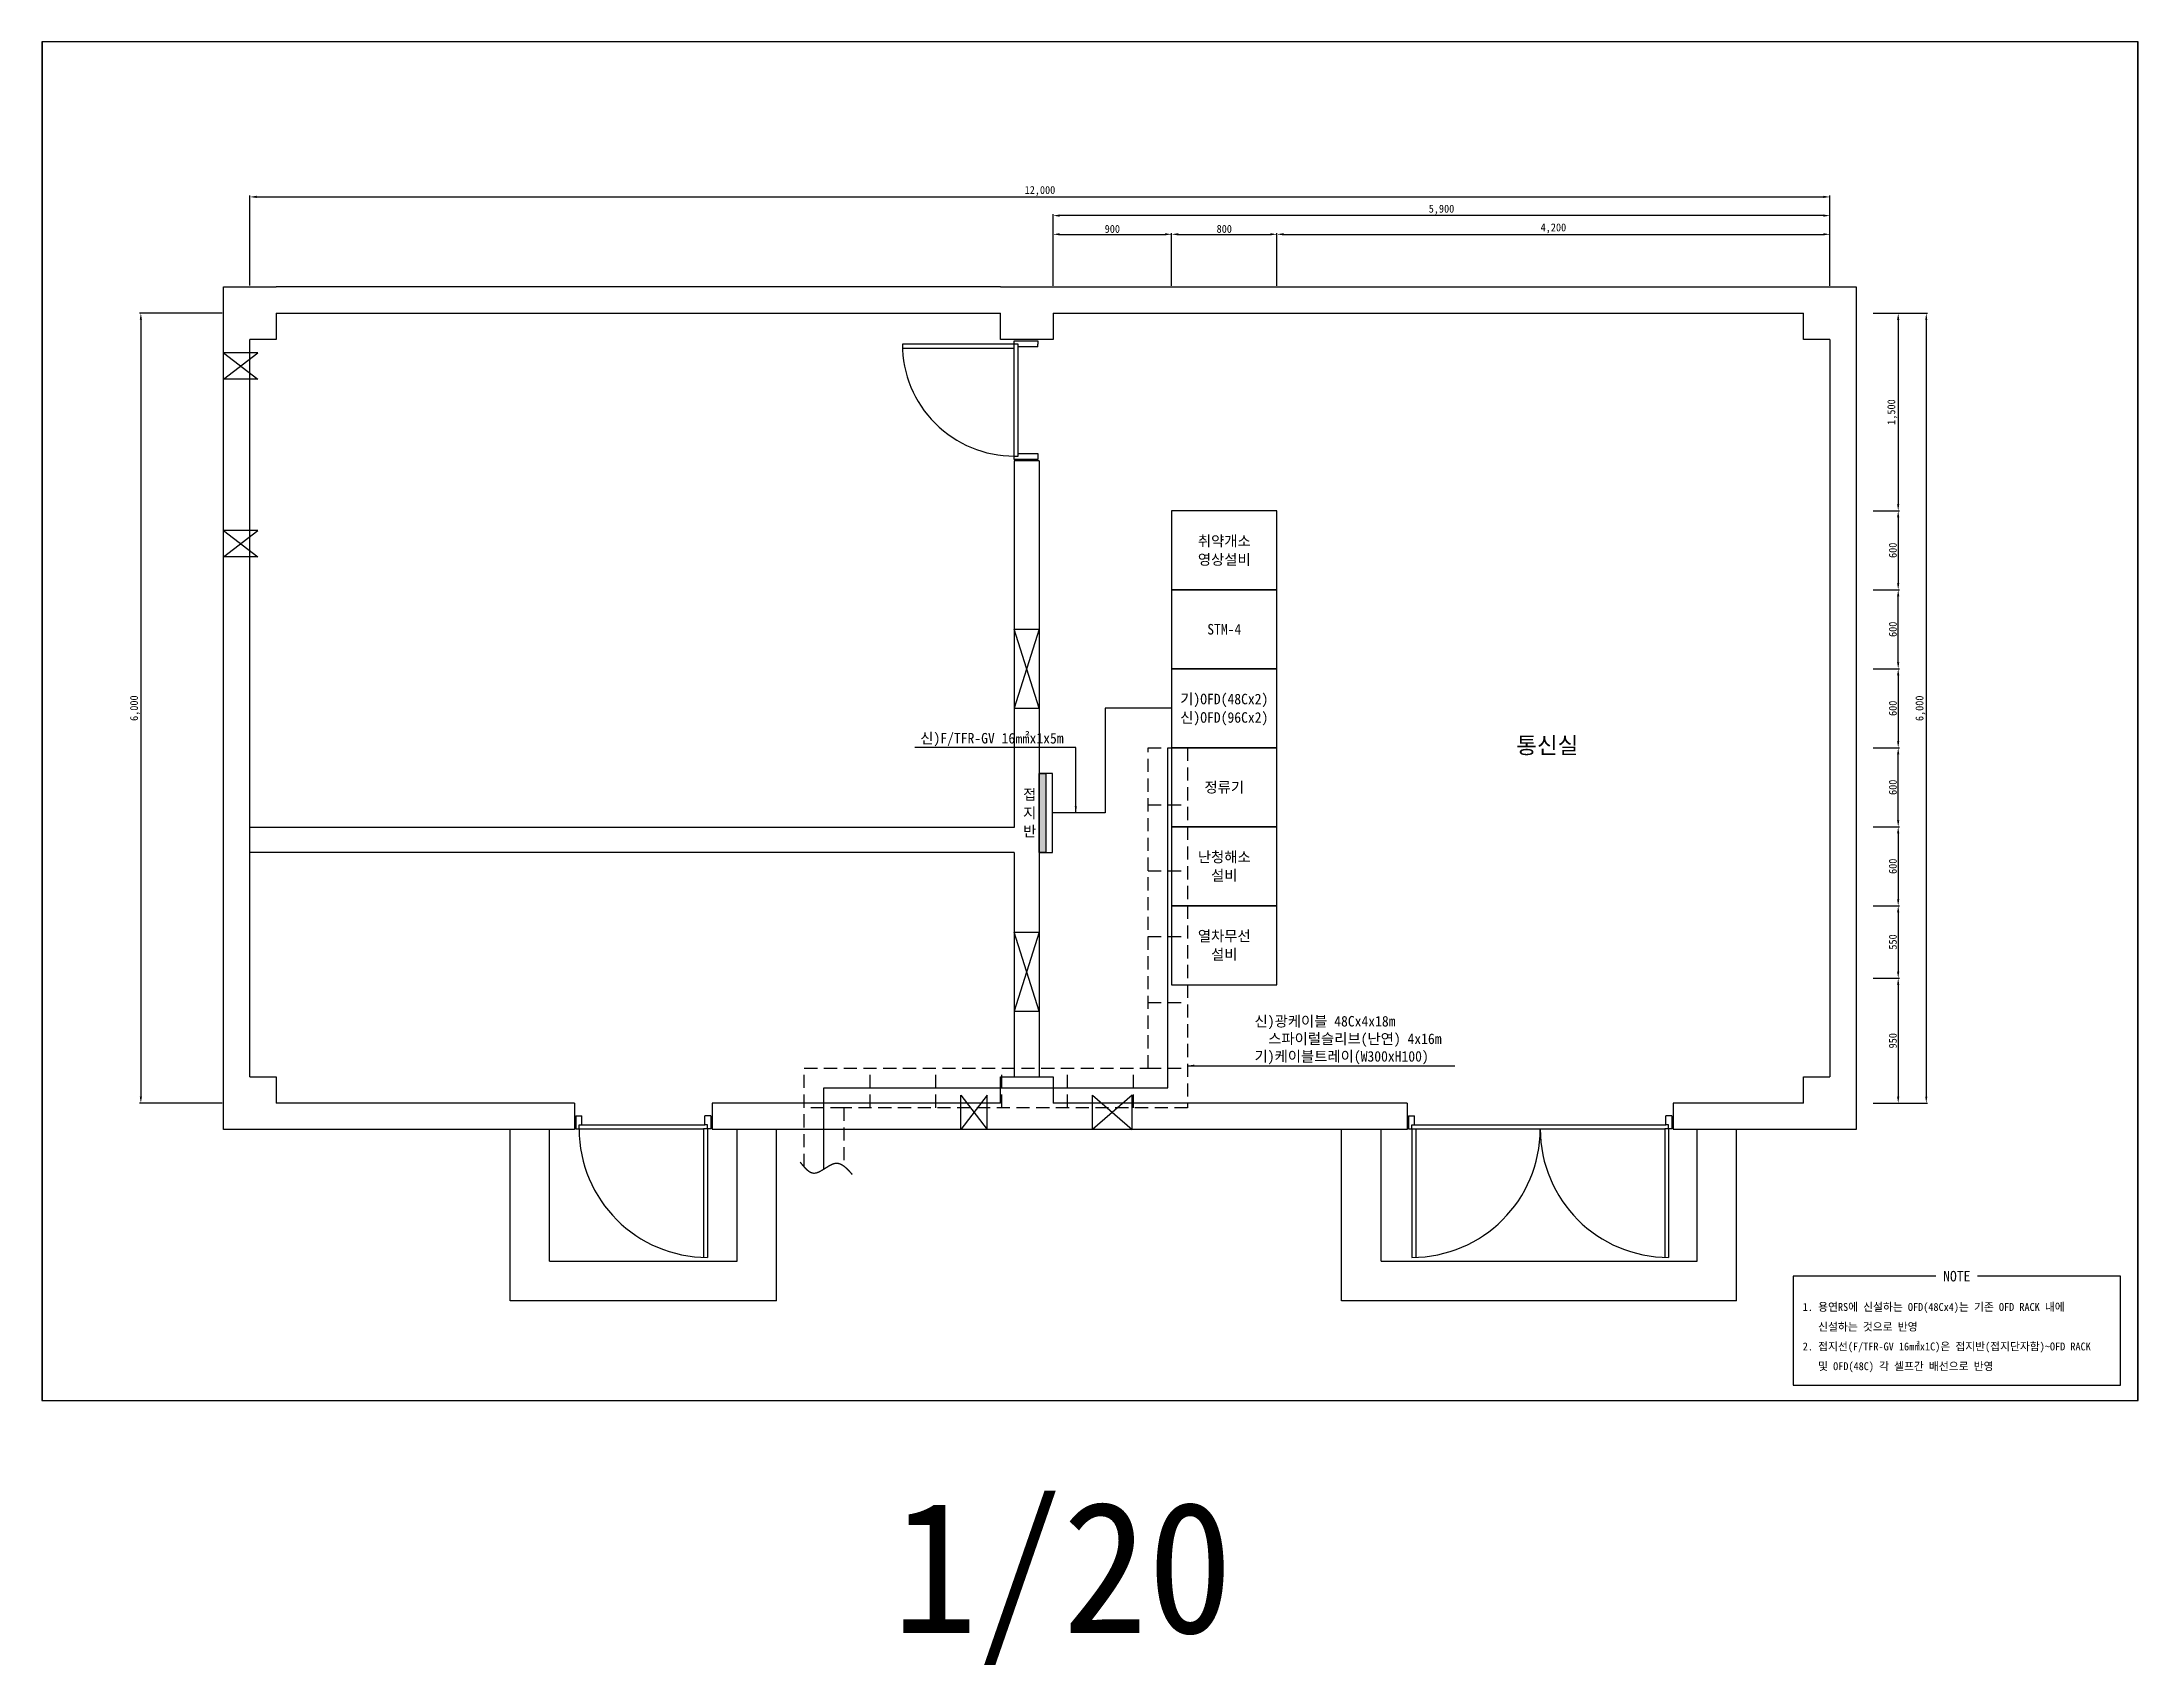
# Model space of a CAD drawing. Header units: millimetres. Extents: x 57149 to 73070, y -259848 to -247520.
import ezdxf
from ezdxf.enums import TextEntityAlignment as Align

# ---------------------------------------------------------------- set-up
doc = ezdxf.new("R2010")
doc.units = ezdxf.units.MM
doc.linetypes.add('HIDDEN2', pattern=[0.1875, 0.125, -0.0625])
for name, color, linetype in [('TT-BASE', 253, 'Continuous'), ('TT-CABL', 4, 'Continuous'), ('TT-TRAY', 4, 'Continuous'), ('TZ-BASE', 253, 'Continuous'), ('TZ-DIMS', 1, 'Continuous'), ('TZ-LEAL', 1, 'Continuous'), ('TZ-LEAT', 3, 'Continuous'), ('TZ-LINE', 4, 'Continuous'), ('TZ-TEX2', 3, 'Continuous'), ('TZ-TEXT', 3, 'Continuous')]:
    doc.layers.add(name, color=color, linetype=linetype)
doc.layers.add('TX-PAPR', color=2, linetype='Continuous', plot=False)
doc.styles.get("Standard").update_dxf_attribs({"font": 'GulimChe.ttf'})
doc.linetypes.add('BATTINB', pattern='A,0,-0.0025,[134,GulimChe.ttf,S=0.0025,R=0,X=-0.0025,Y=0.01],-0.005,[134,GulimChe.ttf,S=0.0025,R=180,X=0.0025,Y=0.01],-0.0025', length=0.01)
doc.dimstyles.new('D20', dxfattribs={"dimscale": 20, "dimtxt": 3, "dimasz": 2.5, "dimexe": 0.5, "dimexo": 0.5, "dimgap": 0.5, "dimtad": 1, "dimdec": 0, "dimzin": 1, "dimdsep": 46, "dimlunit": 6, "dimtxsty": 'Standard', "dimcen": 1, "dimclrd": 1, "dimclre": 1, "dimclrt": 3, "dimadec": 0, "dimazin": 0, "dimtfac": 1, "dimtdec": 0, "dimtix": 1, "dimtmove": 2, "dimatfit": 3, "dimfxl": 0, "dimtvp": 2, "dimlwd": -1, "dimlwe": -1, "dimarcsym": 0})

# ---------------------------------------------------------------- blocks, each defined once
blk = doc.blocks.new('DP020')
at = {"color": 0}
for p, q in [((25, 100), (25, 1075)), ((55, 100), (55, 1075)), ((1945, 100), (1945, 1075)), ((1975, 100), (1975, 1075)), ((0, 100), (25, 100)), ((0, 0), (0, 100)), ((0, 0), (45, 0)), ((25, 100), (25, 69)), ((25, 100), (55, 100)), ((25, 69), (45, 69)), ((45, 69), (45, 0)), ((1975, 100), (1945, 100)), ((1955, 69), (1955, 0)), ((1975, 69), (1955, 69)), ((2000, 0), (1955, 0)), ((1975, 100), (1975, 69)), ((2000, 100), (1975, 100)), ((2000, 0), (2000, 100))]:
    blk.add_line(p, q, dxfattribs=at)
for centre, start, end in [((25, 100), 0, 90), ((1975, 100), 90, 180)]:
    blk.add_arc(centre, 975, start, end, dxfattribs=at)
blk = doc.blocks.new('*D4')
at = {"layer": 'DEFPOINTS', "color": 0}
for p in [(70729, -248697), (58729, -249380), (70729, -249381)]:
    blk.add_point(p, dxfattribs=at)
at = {"layer": 'TZ-DIMS', "color": 1}
for p, q in [((58729, -249370), (58729, -248687)), ((58779, -248697), (70679, -248697)), ((70729, -249371), (70729, -248687))]:
    blk.add_line(p, q, dxfattribs=at)
for points in [[(58779, -248688), (58779, -248705), (58729, -248697)], [(70679, -248688), (70679, -248705), (70729, -248697)]]:
    blk.add_solid(points, dxfattribs=at)
at = {"layer": 'TZ-DIMS', "color": 3, "insert": (64729, -248652), "char_height": 60, "attachment_point": 5}
blk.add_mtext('12,000', dxfattribs=at)
blk = doc.blocks.new('*D5')
at = {"layer": 'DEFPOINTS', "color": 0}
for p in [(58529, -249580), (57900, -255580), (58529, -255580)]:
    blk.add_point(p, dxfattribs=at)
at = {"layer": 'TZ-DIMS', "color": 1}
for p, q in [((58519, -249580), (57890, -249580)), ((57900, -249630), (57900, -255530)), ((58519, -255580), (57890, -255580))]:
    blk.add_line(p, q, dxfattribs=at)
for points in [[(57892, -249630), (57909, -249630), (57900, -249580)], [(57892, -255530), (57909, -255530), (57900, -255580)]]:
    blk.add_solid(points, dxfattribs=at)
at = {"layer": 'TZ-DIMS', "color": 3, "insert": (57856, -252580), "char_height": 60, "attachment_point": 5, "rotation": 90}
blk.add_mtext('6,000', dxfattribs=at)
blk = doc.blocks.new('*D6')
at = {"layer": 'DEFPOINTS', "color": 0}
for p in [(65729, -248981), (64829, -249381), (65729, -249381)]:
    blk.add_point(p, dxfattribs=at)
at = {"layer": 'TZ-DIMS', "color": 1}
for p, q in [((64829, -249371), (64829, -248971)), ((64879, -248981), (65679, -248981)), ((65729, -249371), (65729, -248971))]:
    blk.add_line(p, q, dxfattribs=at)
for points in [[(64879, -248972), (64879, -248989), (64829, -248981)], [(65679, -248972), (65679, -248989), (65729, -248981)]]:
    blk.add_solid(points, dxfattribs=at)
at = {"layer": 'TZ-DIMS', "color": 3, "insert": (65279, -248940), "char_height": 60, "attachment_point": 5}
blk.add_mtext('900', dxfattribs=at)
blk = doc.blocks.new('*D7')
at = {"layer": 'DEFPOINTS', "color": 0}
for p in [(66529, -248981), (65729, -249381), (66529, -249381)]:
    blk.add_point(p, dxfattribs=at)
at = {"layer": 'TZ-DIMS', "color": 1}
for p, q in [((65729, -249371), (65729, -248971)), ((65779, -248981), (66479, -248981)), ((66529, -249371), (66529, -248971))]:
    blk.add_line(p, q, dxfattribs=at)
for points in [[(65779, -248972), (65779, -248989), (65729, -248981)], [(66479, -248972), (66479, -248989), (66529, -248981)]]:
    blk.add_solid(points, dxfattribs=at)
at = {"layer": 'TZ-DIMS', "color": 3, "insert": (66129, -248940), "char_height": 60, "attachment_point": 5}
blk.add_mtext('800', dxfattribs=at)
blk = doc.blocks.new('*D8')
at = {"layer": 'DEFPOINTS', "color": 0}
for p in [(70729, -248981), (66529, -249381), (70729, -249381)]:
    blk.add_point(p, dxfattribs=at)
at = {"layer": 'TZ-DIMS', "color": 1}
for p, q in [((66529, -249371), (66529, -248971)), ((66579, -248981), (70679, -248981)), ((70729, -249371), (70729, -248971))]:
    blk.add_line(p, q, dxfattribs=at)
for points in [[(66579, -248972), (66579, -248989), (66529, -248981)], [(70679, -248972), (70679, -248989), (70729, -248981)]]:
    blk.add_solid(points, dxfattribs=at)
at = {"layer": 'TZ-DIMS', "color": 3, "insert": (68629, -248936), "char_height": 60, "attachment_point": 5}
blk.add_mtext('4,200', dxfattribs=at)
blk = doc.blocks.new('*D9')
at = {"layer": 'DEFPOINTS', "color": 0}
for p in [(64829, -248839), (64829, -249381), (70729, -249381)]:
    blk.add_point(p, dxfattribs=at)
at = {"layer": 'TZ-DIMS', "color": 1}
for p, q in [((64829, -249371), (64829, -248829)), ((70679, -248839), (64879, -248839)), ((70729, -249371), (70729, -248829))]:
    blk.add_line(p, q, dxfattribs=at)
for points in [[(64879, -248830), (64879, -248847), (64829, -248839)], [(70679, -248830), (70679, -248847), (70729, -248839)]]:
    blk.add_solid(points, dxfattribs=at)
at = {"layer": 'TZ-DIMS', "color": 3, "insert": (67779, -248794), "char_height": 60, "attachment_point": 5}
blk.add_mtext('5,900', dxfattribs=at)
blk = doc.blocks.new('*D10')
at = {"layer": 'DEFPOINTS', "color": 0}
for p in [(71048, -249581), (71048, -251081), (71248, -251081)]:
    blk.add_point(p, dxfattribs=at)
at = {"layer": 'TZ-DIMS', "color": 1}
for p, q in [((71058, -249581), (71258, -249581)), ((71248, -249631), (71248, -251031)), ((71058, -251081), (71258, -251081))]:
    blk.add_line(p, q, dxfattribs=at)
for points in [[(71239, -249631), (71256, -249631), (71248, -249581)], [(71239, -251031), (71256, -251031), (71248, -251081)]]:
    blk.add_solid(points, dxfattribs=at)
at = {"layer": 'TZ-DIMS', "color": 3, "insert": (71203, -250331), "char_height": 60, "attachment_point": 5, "rotation": 90}
blk.add_mtext('1,500', dxfattribs=at)
blk = doc.blocks.new('*D11')
at = {"layer": 'DEFPOINTS', "color": 0}
for p in [(71048, -251081), (71048, -251681), (71248, -251681)]:
    blk.add_point(p, dxfattribs=at)
at = {"layer": 'TZ-DIMS', "color": 1}
for p, q in [((71058, -251081), (71258, -251081)), ((71248, -251131), (71248, -251631)), ((71058, -251681), (71258, -251681))]:
    blk.add_line(p, q, dxfattribs=at)
for points in [[(71239, -251131), (71256, -251131), (71248, -251081)], [(71239, -251631), (71256, -251631), (71248, -251681)]]:
    blk.add_solid(points, dxfattribs=at)
at = {"layer": 'TZ-DIMS', "color": 3, "insert": (71207, -251381), "char_height": 60, "attachment_point": 5, "rotation": 90}
blk.add_mtext('600', dxfattribs=at)
blk = doc.blocks.new('*D12')
at = {"layer": 'DEFPOINTS', "color": 0}
for p in [(71048, -251681), (71248, -251681), (71048, -252281)]:
    blk.add_point(p, dxfattribs=at)
at = {"layer": 'TZ-DIMS', "color": 1}
for p, q in [((71058, -251681), (71258, -251681)), ((71248, -252231), (71248, -251731)), ((71058, -252281), (71258, -252281))]:
    blk.add_line(p, q, dxfattribs=at)
for points in [[(71239, -251731), (71256, -251731), (71248, -251681)], [(71239, -252231), (71256, -252231), (71248, -252281)]]:
    blk.add_solid(points, dxfattribs=at)
at = {"layer": 'TZ-DIMS', "color": 3, "insert": (71207, -251981), "char_height": 60, "attachment_point": 5, "rotation": 90}
blk.add_mtext('600', dxfattribs=at)
blk = doc.blocks.new('*D14')
at = {"layer": 'DEFPOINTS', "color": 0}
for p in [(71048, -252881), (71248, -252881), (71048, -253481)]:
    blk.add_point(p, dxfattribs=at)
at = {"layer": 'TZ-DIMS', "color": 1}
for p, q in [((71058, -252881), (71258, -252881)), ((71248, -253431), (71248, -252931)), ((71058, -253481), (71258, -253481))]:
    blk.add_line(p, q, dxfattribs=at)
for points in [[(71239, -252931), (71256, -252931), (71248, -252881)], [(71239, -253431), (71256, -253431), (71248, -253481)]]:
    blk.add_solid(points, dxfattribs=at)
at = {"layer": 'TZ-DIMS', "color": 3, "insert": (71207, -253181), "char_height": 60, "attachment_point": 5, "rotation": 90}
blk.add_mtext('600', dxfattribs=at)
blk = doc.blocks.new('*D13')
at = {"layer": 'DEFPOINTS', "color": 0}
for p in [(71048, -252281), (71048, -252881), (71248, -252881)]:
    blk.add_point(p, dxfattribs=at)
at = {"layer": 'TZ-DIMS', "color": 1}
for p, q in [((71058, -252281), (71258, -252281)), ((71248, -252331), (71248, -252831)), ((71058, -252881), (71258, -252881))]:
    blk.add_line(p, q, dxfattribs=at)
for points in [[(71239, -252331), (71256, -252331), (71248, -252281)], [(71239, -252831), (71256, -252831), (71248, -252881)]]:
    blk.add_solid(points, dxfattribs=at)
at = {"layer": 'TZ-DIMS', "color": 3, "insert": (71207, -252581), "char_height": 60, "attachment_point": 5, "rotation": 90}
blk.add_mtext('600', dxfattribs=at)
blk = doc.blocks.new('*D15')
at = {"layer": 'DEFPOINTS', "color": 0}
for p in [(71048, -253481), (71048, -254081), (71248, -254081)]:
    blk.add_point(p, dxfattribs=at)
at = {"layer": 'TZ-DIMS', "color": 1}
for p, q in [((71058, -253481), (71258, -253481)), ((71248, -253531), (71248, -254031)), ((71058, -254081), (71258, -254081))]:
    blk.add_line(p, q, dxfattribs=at)
for points in [[(71239, -253531), (71256, -253531), (71248, -253481)], [(71239, -254031), (71256, -254031), (71248, -254081)]]:
    blk.add_solid(points, dxfattribs=at)
at = {"layer": 'TZ-DIMS', "color": 3, "insert": (71207, -253781), "char_height": 60, "attachment_point": 5, "rotation": 90}
blk.add_mtext('600', dxfattribs=at)
blk = doc.blocks.new('*D16')
at = {"layer": 'DEFPOINTS', "color": 0}
for p in [(71048, -254081), (71048, -254631), (71248, -254631)]:
    blk.add_point(p, dxfattribs=at)
at = {"layer": 'TZ-DIMS', "color": 1}
for p, q in [((71058, -254081), (71258, -254081)), ((71248, -254131), (71248, -254581)), ((71058, -254631), (71258, -254631))]:
    blk.add_line(p, q, dxfattribs=at)
for points in [[(71239, -254131), (71256, -254131), (71248, -254081)], [(71239, -254581), (71256, -254581), (71248, -254631)]]:
    blk.add_solid(points, dxfattribs=at)
at = {"layer": 'TZ-DIMS', "color": 3, "insert": (71207, -254356), "char_height": 60, "attachment_point": 5, "rotation": 90}
blk.add_mtext('550', dxfattribs=at)
blk = doc.blocks.new('*D17')
at = {"layer": 'DEFPOINTS', "color": 0}
for p in [(71048, -254631), (71048, -255581), (71248, -255581)]:
    blk.add_point(p, dxfattribs=at)
at = {"layer": 'TZ-DIMS', "color": 1}
for p, q in [((71058, -254631), (71258, -254631)), ((71248, -254681), (71248, -255531)), ((71058, -255581), (71258, -255581))]:
    blk.add_line(p, q, dxfattribs=at)
for points in [[(71239, -254681), (71256, -254681), (71248, -254631)], [(71239, -255531), (71256, -255531), (71248, -255581)]]:
    blk.add_solid(points, dxfattribs=at)
at = {"layer": 'TZ-DIMS', "color": 3, "insert": (71207, -255106), "char_height": 60, "attachment_point": 5, "rotation": 90}
blk.add_mtext('950', dxfattribs=at)
blk = doc.blocks.new('*D18')
at = {"layer": 'DEFPOINTS', "color": 0}
for p in [(71048, -249581), (71048, -255581), (71461, -255581)]:
    blk.add_point(p, dxfattribs=at)
at = {"layer": 'TZ-DIMS', "color": 1}
for p, q in [((71058, -249581), (71471, -249581)), ((71461, -249631), (71461, -255531)), ((71058, -255581), (71471, -255581))]:
    blk.add_line(p, q, dxfattribs=at)
for points in [[(71453, -249631), (71469, -249631), (71461, -249581)], [(71453, -255531), (71469, -255531), (71461, -255581)]]:
    blk.add_solid(points, dxfattribs=at)
at = {"layer": 'TZ-DIMS', "color": 3, "insert": (71417, -252581), "char_height": 60, "attachment_point": 5, "rotation": 90}
blk.add_mtext('6,000', dxfattribs=at)

msp = doc.modelspace()

# ---------------------------------------------------------------- hatches: boundary and pattern name
at = {"layer": 'TT-BASE'}
h = msp.add_hatch(color=256, dxfattribs=at)
h.dxf.hatch_style = 1
h.paths.add_polyline_path([(64724.1, -253075.5), (64774.1, -253075.5), (64774.1, -253675.5), (64724.1, -253675.5)])

# ---------------------------------------------------------------- linework, layer by layer
for points in [[(65729.1, -251680.5), (66529.1, -251680.5), (66529.1, -251080.5), (65729.1, -251080.5)], [(65729.1, -252280.5), (66529.1, -252280.5), (66529.1, -251680.5), (65729.1, -251680.5)], [(65729.1, -252880.5), (66529.1, -252880.5), (66529.1, -252280.5), (65729.1, -252280.5)], [(65729.1, -253480.5), (66529.1, -253480.5), (66529.1, -252880.5), (65729.1, -252880.5)], [(64724.1, -253675.5), (64824.1, -253675.5), (64824.1, -253075.5), (64724.1, -253075.5)], [(64724.1, -253075.5), (64774.1, -253075.5), (64774.1, -253675.5), (64724.1, -253675.5)], [(65729.1, -254080.5), (66529.1, -254080.5), (66529.1, -253480.5), (65729.1, -253480.5)], [(65729.1, -254680.5), (66529.1, -254680.5), (66529.1, -254080.5), (65729.1, -254080.5)]]:
    msp.add_lwpolyline(points, close=True, dxfattribs=at)
at = {"layer": 'TT-CABL'}
for points in [[(65729.1, -252580.5), (65224.8, -252580.5), (65224.8, -253375.5), (64824.1, -253375.5)], [(63088.8, -256080.8), (63088.8, -255464.5), (65700.7, -255464.5), (65700.7, -252880.5)]]:
    msp.add_lwpolyline(points, dxfattribs=at)
at = {"layer": 'TT-CABL', "const_width": 10}
msp.add_lwpolyline([(63303.8, -256121.8), (63280.6, -256096.4), (63257.2, -256073.1), (63245.3, -256062.9), (63233.3, -256054), (63221.2, -256046.7), (63208.8, -256041.2), (63196.3, -256037.8), (63181.2, -256036.9), (63170.4, -256038.4), (63157.1, -256042.2), (63143.6, -256048), (63130, -256055.2), (63102.5, -256072.1), (63075.1, -256089.5), (63048.2, -256103.9), (63035, -256108.9), (63022.1, -256111.9), (63011.4, -256112.4), (62997.3, -256110), (62985.4, -256105.2), (62973.8, -256098.1), (62962.4, -256089.2), (62951.2, -256078.8), (62929.3, -256054.4), (62907.6, -256027.5)], dxfattribs=at)
at = {"layer": 'TT-TRAY', "linetype": 'HIDDEN2', "ltscale": 800}
for points in [[(62938.8, -256065), (62938.8, -255314.5), (65550.7, -255314.5), (65550.7, -252880.5), (65850.7, -252880.5), (65850.7, -255614.5), (63238.8, -255614.5), (63238.8, -256058.1)], [(65550.7, -253314.5), (65850.7, -253314.5)], [(65550.7, -253814.5), (65850.7, -253814.5)], [(65550.7, -254314.5), (65850.7, -254314.5)], [(65550.7, -254814.5), (65850.7, -254814.5)], [(63438.8, -255614.5), (63438.8, -255314.5)], [(63938.8, -255614.5), (63938.8, -255314.5)], [(64438.8, -255614.5), (64438.8, -255314.5)], [(64938.8, -255614.5), (64938.8, -255314.5)], [(65438.8, -255614.5), (65438.8, -255314.5)], [(65550.7, -255314.5), (65850.7, -255314.5)], [(63238.8, -255614.5), (62938.8, -255614.5)]]:
    msp.add_lwpolyline(points, dxfattribs=at)
at = {"layer": 'TX-PAPR'}
for points in [[(57148.9, -257839.5), (73068.9, -257839.5), (73068.9, -247519.5), (57148.9, -247519.5)], [(57149.6, -257839.5), (73069.6, -257839.5), (73069.6, -247519.5), (57149.6, -247519.5)]]:
    msp.add_lwpolyline(points, close=True, dxfattribs=at)
at = {"layer": 'TZ-BASE'}
for p, q in [((64429.1, -249380.5), (58929.1, -249380.5)), ((64829.1, -249380.5), (70529.1, -249380.5)), ((58929.1, -249580.5), (64429.1, -249580.5)), ((64829.1, -249580.5), (70529.1, -249580.5)), ((58529.1, -255380.5), (58529.1, -249780.5)), ((58729.1, -255380.5), (58729.1, -249780.5)), ((70729.1, -249780.5), (70729.1, -255380.5)), ((70929.1, -249780.5), (70929.1, -255380.5)), ((64534.1, -250665.5), (64534.1, -249845.5)), ((64564.6, -250665.5), (64564.6, -249835.5)), ((64714.1, -249835.5), (64714.1, -249815.5)), ((64534.1, -250700.5), (64534.1, -253485.5)), ((64724.1, -250700.5), (64534.1, -250700.5)), ((64714.1, -250645.5), (64714.1, -250665.5)), ((64724.1, -250700.5), (64724.1, -255380.5)), ((64534.1, -253485.5), (58729.1, -253485.5)), ((64534.1, -253675.5), (58729.1, -253675.5)), ((64534.1, -253675.5), (64534.1, -255380.5)), ((61194.1, -255580.5), (58929.1, -255580.5)), ((61194.1, -255580.5), (61194.1, -255780.5)), ((61204.1, -255676.5), (61204.1, -255776.5)), ((61204.1, -255676.5), (61249.1, -255676.5)), ((61249.1, -255745.9), (61249.1, -255676.5)), ((62229.1, -255676.5), (62184.1, -255676.5)), ((62184.1, -255745.9), (62184.1, -255676.5)), ((62229.1, -255676.5), (62229.1, -255776.5)), ((64429.1, -255580.5), (62239.1, -255580.5)), ((62239.1, -255580.5), (62239.1, -255780.5)), ((67519.1, -255580.5), (64829.1, -255580.5)), ((67519.1, -255580.5), (67519.1, -255780.5)), ((70529.1, -255580.5), (69539.1, -255580.5)), ((69539.1, -255580.5), (69539.1, -255780.5)), ((61194.1, -255780.5), (58929.1, -255780.5)), ((60704.1, -257080.5), (60704.1, -255780.5)), ((61004.1, -256780.5), (61004.1, -255780.5)), ((61204.1, -255776.5), (61229.1, -255776.5)), ((61229.1, -255776.5), (61229.1, -255745.9)), ((61229.1, -255745.9), (61249.1, -255745.9)), ((61229.1, -255776.5), (61259.1, -255776.5)), ((61249.1, -255745.9), (62184.1, -255745.9)), ((61259.1, -255776.5), (62174.1, -255776.5)), ((62204.1, -255776.5), (62174.1, -255776.5)), ((62174.1, -255776.5), (62174.1, -256751)), ((62204.1, -255745.9), (62184.1, -255745.9)), ((62204.1, -255776.5), (62204.1, -255745.9)), ((62229.1, -255776.5), (62204.1, -255776.5)), ((62204.1, -255776.5), (62204.1, -256751.5)), ((64429.1, -255780.5), (62239.1, -255780.5)), ((62429.1, -256780.5), (62429.1, -255780.5)), ((62729.1, -257080.5), (62729.1, -255780.5)), ((67519.1, -255780.5), (64829.1, -255780.5)), ((67019.6, -257080.5), (67019.6, -255780.5)), ((67319.6, -256780.5), (67319.6, -255780.5)), ((67574.1, -255745.9), (69484.1, -255745.9)), ((67584.1, -255776.5), (69474.1, -255776.5)), ((70529.1, -255780.5), (69539.1, -255780.5)), ((69719.6, -256780.5), (69719.6, -255780.5)), ((70019.6, -257080.5), (70019.6, -255780.5)), ((61004.1, -256780.5), (62429.1, -256780.5)), ((67319.6, -256780.5), (69719.6, -256780.5)), ((62729.1, -257080.5), (60704.1, -257080.5)), ((70019.6, -257080.5), (67019.6, -257080.5))]:
    msp.add_line(p, q, dxfattribs=at)
at = {"layer": 'TZ-BASE', "flags": 128}
for points in [[(58529.1, -249380.5), (58929.1, -249380.5)], [(58529.1, -249780.5), (58529.1, -249380.5)], [(64429.1, -249380.5), (64829.1, -249380.5)], [(70529.1, -249380.5), (70929.1, -249380.5), (70929.1, -249780.5)], [(58929.1, -249580.5), (58929.1, -249780.5), (58729.1, -249780.5)], [(64829.1, -249580.5), (64829.1, -249780.5), (64429.1, -249780.5), (64429.1, -249580.5)], [(70729.1, -249780.5), (70529.1, -249780.5), (70529.1, -249580.5)], [(58929.1, -255780.5), (58529.1, -255780.5), (58529.1, -255380.5)], [(58729.1, -255380.5), (58929.1, -255380.5), (58929.1, -255580.5)], [(64429.1, -255380.5), (64829.1, -255380.5), (64829.1, -255580.5)], [(64429.1, -255580.5), (64429.1, -255380.5)], [(70529.1, -255380.5), (70729.1, -255380.5)], [(70929.1, -255380.5), (70929.1, -255780.5), (70529.1, -255780.5)], [(70529.1, -255580.5), (70529.1, -255380.5)], [(64829.1, -255780.5), (64429.1, -255780.5)]]:
    msp.add_lwpolyline(points, dxfattribs=at)
at = {"layer": 'TZ-BASE'}
for points in [[(64714.1, -249835.5), (64564.6, -249835.5), (64564.6, -249815.5), (64534.1, -249815.5), (64534.1, -249790.5), (64714.1, -249790.5), (64714.1, -249815.5), (64714.1, -249815.5)], [(64714.1, -250665.5), (64714.1, -250665.5), (64714.1, -250690.5), (64534.1, -250690.5), (64534.1, -250665.5), (64564.6, -250665.5), (64564.6, -250645.5), (64714.1, -250645.5)]]:
    msp.add_lwpolyline(points, dxfattribs=at)
at = {"layer": 'TZ-BASE', "flags": 128}
for points in [[(58789.1, -249880.5), (58529.1, -249880.5), (58789.1, -250080.5), (58529.1, -250080.5)], [(58789.1, -251230.5), (58529.1, -251230.5), (58789.1, -251430.5), (58529.1, -251430.5)], [(64534.1, -252580.5), (64724.1, -252580.5), (64534.1, -251980.5), (64724.1, -251980.5)], [(64534.1, -254880.5), (64724.1, -254880.5), (64534.1, -254280.5), (64724.1, -254280.5)], [(64329.1, -255780.5), (64329.1, -255520.5), (64129.1, -255780.5), (64129.1, -255520.5)], [(65429.1, -255780.5), (65429.1, -255520.5), (65129.1, -255780.5), (65129.1, -255520.5)]]:
    msp.add_lwpolyline(points, close=True, dxfattribs=at)
at = {"layer": 'TZ-BASE'}
msp.add_lwpolyline([(63684.6, -249845.5), (64534.1, -249845.5), (64534.1, -249815.5), (63684.1, -249815.5, 0.4142136), (64534.1, -250665.5)], format="xyb", dxfattribs=at)
msp.add_arc((62204.1, -255776.5), 975, 179.99994, 269.99994, dxfattribs=at)
at = {"layer": 'TZ-LINE', "ltscale": 2, "elevation": 31}
msp.add_lwpolyline([(71534.4, -256894.3), (70448.7, -256894.3), (70448.7, -257721.7), (72936.7, -257721.7), (72936.7, -256894.3), (71851.1, -256894.3)], dxfattribs=at)

# ---------------------------------------------------------------- block references
at = {"layer": 'TZ-BASE', "rotation": 179.9999440792641}
msp.add_blockref('DP020', (69529.1, -255676.5), dxfattribs=at)

# ---------------------------------------------------------------- texts
at = {"layer": 'TZ-BASE', "linetype": 'BATTINB'}
msp.add_text('통신실', height=125, rotation=359.99994, dxfattribs=at).set_placement((68347.3, -252862.4), align=Align.MIDDLE_LEFT)
at = {"layer": 'TZ-LEAT', "char_height": 80}
for s, insert, attachment_point in [('{\\C6;신)F/TFR-GV 16㎟x1x5m}', (64908.8, -252869.7), 9), ('{\\C6;신)광케이블 48Cx4x18m\\P\\pt160;  스파이럴슬리브(난연) 4x16m\\P}기)케이블트레이(W300xH100)', (66358.9, -255285.9), 7)]:
    msp.add_mtext(s, dxfattribs=dict(at, insert=insert, attachment_point=attachment_point))
at = {"layer": 'TZ-TEX2'}
msp.add_text('NOTE', height=80, dxfattribs=at).set_placement((71692.7, -256894.3, 31), align=Align.MIDDLE)
for s, p in [('1. 용연RS에 신설하는 OFD(48Cx4)는 기존 OFD RACK 내에', (70523, -257128.3, 31)), ('   신설하는 것으로 반영', (70523, -257278.3, 31)), ('2. 접지선(F/TFR-GV 16㎟x1C)은 접지반(접지단자함)~OFD RACK', (70523, -257428.3, 31)), ('   및 OFD(48C) 각 셀프간 배선으로 반영', (70523, -257578.3, 31))]:
    msp.add_text(s, height=60, dxfattribs=at).set_placement(p, align=Align.MIDDLE_LEFT)
at = {"layer": 'TZ-TEXT'}
for s, height, p in [('취약개소', 80, (66129.1, -251310.5)), ('영상설비', 80, (66129.1, -251450.5)), ('STM-4', 80, (66129.1, -251980.5)), ('기)OFD(48Cx2)', 80, (66129.1, -252510.5)), ('신)OFD(96Cx2)', 80, (66129.1, -252650.5)), ('정류기', 80, (66129.1, -253180.5)), ('접', 80, (64651.3, -253235.5)), ('지', 80, (64651.3, -253375.5)), ('반', 80, (64651.3, -253515.5)), ('난청해소', 80, (66129.1, -253710.5)), ('설비', 80, (66129.1, -253850.5)), ('열차무선', 80, (66129.1, -254310.5)), ('설비', 80, (66129.1, -254450.5)), ('1/20', 1000, (64900.6, -259104.8))]:
    msp.add_text(s, height=height, dxfattribs=at).set_placement(p, align=Align.MIDDLE_CENTER)

# ---------------------------------------------------------------- dimensions: what is measured, and where the dimension line sits
at = {"layer": 'TZ-DIMS'}
for base, p1, p2, picture, middle in [((70729.1, -248696.7), (58729.1, -249380.5), (70729.1, -249380.5), '*D4', (64729.1, -248652.3)), ((64829.1, -248838.6), (70729.1, -249380.5), (64829.1, -249380.5), '*D9', (67779.1, -248794.2)), ((65729.1, -248980.5), (64829.1, -249380.5), (65729.1, -249380.5), '*D6', (65279.1, -248939.8)), ((66529.1, -248980.5), (65729.1, -249380.5), (66529.1, -249380.5), '*D7', (66129.1, -248939.8)), ((70729.1, -248980.5), (66529.1, -249380.5), (70729.1, -249380.5), '*D8', (68629.1, -248936))]:
    dim = msp.add_linear_dim(base=base, p1=p1, p2=p2, dimstyle='D20', dxfattribs=at)
    dim.commit()
    dim.dimension.update_dxf_attribs({"geometry": picture, "text_midpoint": middle})
for base, p1, p2, angle, picture, middle in [((57900.3, -255580.5), (58529.1, -249580.5), (58529.1, -255580.5), 90, '*D5', (57855.9, -252580.5)), ((71247.6, -251080.5), (71047.6, -249580.5), (71047.6, -251080.5), 90, '*D10', (71203.2, -250330.5)), ((71461.1, -255580.5), (71047.6, -249580.5), (71047.6, -255580.5), 90, '*D18', (71416.6, -252580.5)), ((71247.6, -251680.5), (71047.6, -251080.5), (71047.6, -251680.5), 90, '*D11', (71207, -251380.5)), ((71247.6, -251680.5), (71047.6, -252280.5), (71047.6, -251680.5), 270, '*D12', (71207, -251980.5)), ((71247.6, -252880.5), (71047.6, -252280.5), (71047.6, -252880.5), 90, '*D13', (71207, -252580.5)), ((71247.6, -252880.5), (71047.6, -253480.5), (71047.6, -252880.5), 270, '*D14', (71207, -253180.5)), ((71247.6, -254080.5), (71047.6, -253480.5), (71047.6, -254080.5), 90, '*D15', (71207, -253780.5)), ((71247.6, -254630.5), (71047.6, -254080.5), (71047.6, -254630.5), 90, '*D16', (71207, -254355.5)), ((71247.6, -255580.5), (71047.6, -254630.5), (71047.6, -255580.5), 90, '*D17', (71207, -255105.5))]:
    dim = msp.add_linear_dim(base=base, p1=p1, p2=p2, angle=angle, dimstyle='D20', dxfattribs=at)
    dim.commit()
    dim.dimension.update_dxf_attribs({"geometry": picture, "text_midpoint": middle})

# ---------------------------------------------------------------- leaders
at = {"layer": 'TZ-LEAL', "annotation_type": 0, "has_hookline": 1}
for points, hookline_direction, text_width in [([(65001.5, -253375.5), (65001.5, -252879.7), (64918.8, -252879.7)], 1, 1129), ([(65850.7, -255295.9), (66241, -255295.9), (66348.9, -255295.9)], 0, 1520.6)]:
    msp.add_leader(points, dimstyle='D20', dxfattribs=dict(at, hookline_direction=hookline_direction, text_width=text_width))

doc.saveas('drawing.dxf')
